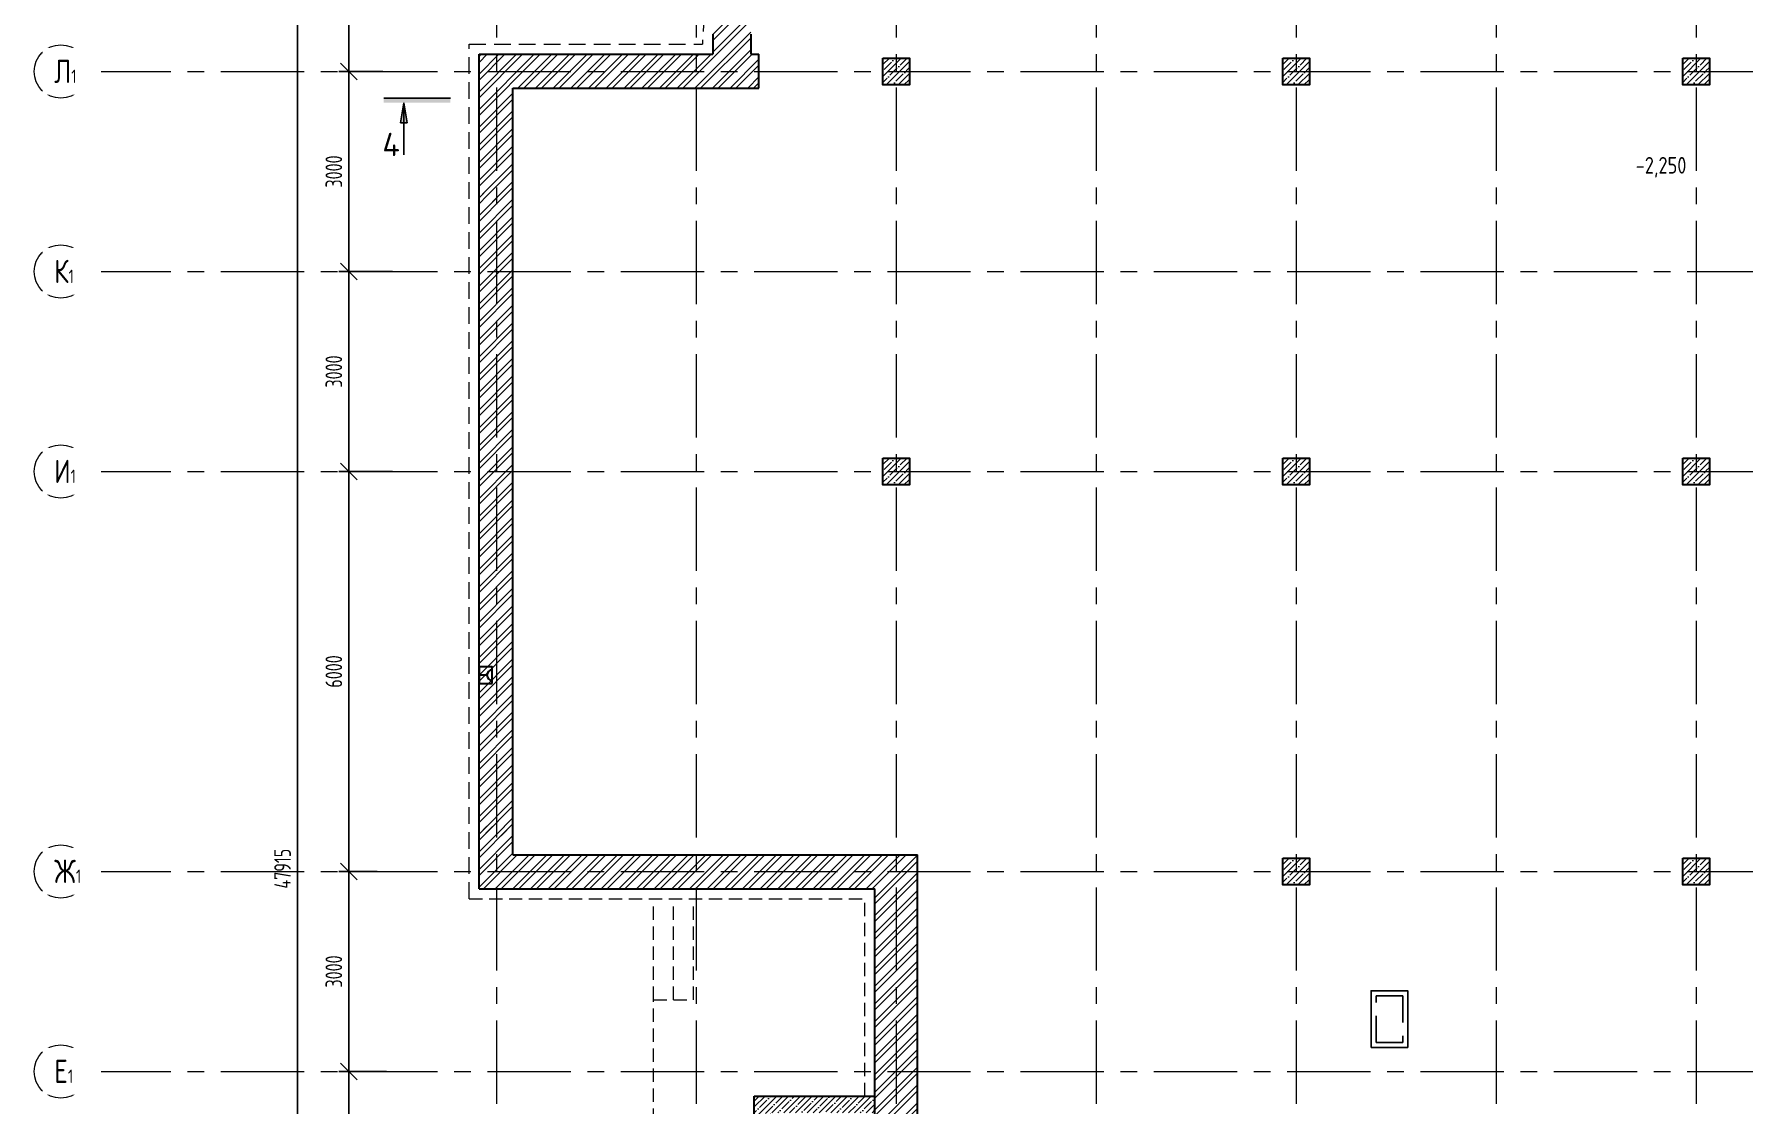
# Model space of a CAD drawing. Header units: millimetres. Extents: x -8417289 to 9420486, y 0 to 208205.
# Drawn here: x -360106 to -334456, y 103101 to 119161 of the extents above; entities that cross this region are included whole.
import ezdxf
from ezdxf import colors
from ezdxf.entities.mleader import LeaderData, LeaderLine
from ezdxf.math import Vec2, Vec3

# ---------------------------------------------------------------- set-up
doc = ezdxf.new("R2010")
doc.units = ezdxf.units.MM
doc.header["$MEASUREMENT"] = 0
for name, pattern in [('ADSK_Штриховая_ш2 п1', [3, 2, -1]), ('CENTER', [2, 1.25, -0.25, 0.25, -0.25]), ('HIDDEN', [6, 4, -2]), ('TRATTEGGIATA', [0.75, 0.5, -0.25])]:
    doc.linetypes.add(name, pattern=pattern)
doc.layers.get('0').update_dxf_attribs({"color": 250, "lineweight": 9})
for name, color, linetype, lineweight in [('АР_Колонны', 250, 'Continuous', 30), ('АР_Колонны Штрих', 250, 'Continuous', 5), ('АР_МосжилНии_Стены', 127, 'Continuous', 30), ('АР_Оси', 195, 'Continuous', 9), ('АР_Оси размеры', 164, 'Continuous', 9), ('АР_Отметки', 250, 'Continuous', 15), ('АР_Разрезы', 175, 'Continuous', 9), ('АР_тонкая линия', 250, 'Continuous', 0), ('АР_Штриховка кирпич', 250, 'Continuous', 9), ('АР_Штриховка монолит', 250, 'Continuous', 9), ('Подвал', 250, 'Continuous', 30)]:
    doc.layers.add(name, color=color, linetype=linetype, lineweight=lineweight)
for name, color, linetype in [('М_проемы ОВ нч', 210, 'Continuous'), ('М_шахты ОВ-АР', 10, 'Continuous'), ('Тонкая', 7, 'Continuous')]:
    doc.layers.add(name, color=color, linetype=linetype)
doc.styles.add('ISOCPEUR', font='isocpeur.TTF', dxfattribs={"width": 0.7})
doc.styles.add('METRO-STYLE', font='isocpeur.TTF', dxfattribs={"width": 0.9, "oblique": 15})
doc.styles.add('ГОСТ 2.304', font='isocpeur.TTF', dxfattribs={"width": 0.7})
doc.dimstyles.new('СПДС', dxfattribs={"dimscale": 100, "dimtxt": 2.5, "dimasz": 2.5, "dimexe": 1.5, "dimexo": 0, "dimgap": 1, "dimtad": 1, "dimdec": 0, "dimrnd": 1, "dimtxsty": 'ГОСТ 2.304', "dimblk": 'OBLIQUE', "dimcen": 2.5, "dimdle": 1.5, "dimadec": 0, "dimazin": 2, "dimtfac": 0.75, "dimtdec": 0, "dimtmove": 1, "dimatfit": 3, "dimfxl": 1, "dimtolj": 1, "dimarcsym": 1})

# ---------------------------------------------------------------- blocks, each defined once
blk = doc.blocks.new('_Oblique')
at = {"color": 0, "linetype": 'ByBlock', "lineweight": -2}
blk.add_line((-0.5, -0.5), (0.5, 0.5), dxfattribs=at)
blk = doc.blocks.new('*D544')
at = {"layer": 'АР_Оси размеры', "color": 0, "lineweight": -2, "ltscale": 100, "transparency": 16777216}
for p, q in [((-355385, 100451), (-355385, 103751)), ((-354961, 103601), (-355535, 103601)), ((-354822, 100601), (-355535, 100601))]:
    blk.add_line(p, q, dxfattribs=at)
at = {"layer": 'АР_Оси размеры', "color": 0, "lineweight": -2, "ltscale": 100, "transparency": 16777216, "xscale": 250, "yscale": 250, "zscale": 250}
for p, rotation in [((-355385, 103601), 90), ((-355385, 100601), 270)]:
    blk.add_blockref('_Oblique', p, dxfattribs=dict(at, rotation=rotation))
at = {"layer": 'АР_Оси размеры', "color": 0, "ltscale": 100, "transparency": 16777216, "insert": (-355610, 102101), "char_height": 250, "attachment_point": 5, "rotation": 90, "style": 'ГОСТ 2.304'}
blk.add_mtext('\\A1;3000', dxfattribs=at)
blk = doc.blocks.new('*D545')
at = {"layer": 'АР_Оси размеры', "color": 0, "lineweight": -2, "ltscale": 100, "transparency": 16777216}
for p, q in [((-355385, 103451), (-355385, 106751)), ((-354961, 106601), (-355535, 106601)), ((-354822, 103601), (-355535, 103601))]:
    blk.add_line(p, q, dxfattribs=at)
at = {"layer": 'АР_Оси размеры', "color": 0, "lineweight": -2, "ltscale": 100, "transparency": 16777216, "xscale": 250, "yscale": 250, "zscale": 250}
for p, rotation in [((-355385, 106601), 90), ((-355385, 103601), 270)]:
    blk.add_blockref('_Oblique', p, dxfattribs=dict(at, rotation=rotation))
at = {"layer": 'АР_Оси размеры', "color": 0, "ltscale": 100, "transparency": 16777216, "insert": (-355610, 105101), "char_height": 250, "attachment_point": 5, "rotation": 90, "style": 'ГОСТ 2.304'}
blk.add_mtext('\\A1;3000', dxfattribs=at)
blk = doc.blocks.new('*D546')
at = {"layer": 'АР_Оси размеры', "color": 0, "lineweight": -2, "ltscale": 100, "transparency": 16777216}
for p, q in [((-355385, 106451), (-355385, 112751)), ((-354730, 112601), (-355535, 112601)), ((-354961, 106601), (-355535, 106601))]:
    blk.add_line(p, q, dxfattribs=at)
at = {"layer": 'АР_Оси размеры', "color": 0, "lineweight": -2, "ltscale": 100, "transparency": 16777216, "xscale": 250, "yscale": 250, "zscale": 250}
for p, rotation in [((-355385, 112601), 90), ((-355385, 106601), 270)]:
    blk.add_blockref('_Oblique', p, dxfattribs=dict(at, rotation=rotation))
at = {"layer": 'АР_Оси размеры', "color": 0, "ltscale": 100, "transparency": 16777216, "insert": (-355610, 109601), "char_height": 250, "attachment_point": 5, "rotation": 90, "style": 'ГОСТ 2.304'}
blk.add_mtext('\\A1;6000', dxfattribs=at)
blk = doc.blocks.new('*D547')
at = {"layer": 'АР_Оси размеры', "color": 0, "lineweight": -2, "ltscale": 100, "transparency": 16777216}
for p, q in [((-355385, 112451), (-355385, 115751)), ((-354873, 115601), (-355535, 115601)), ((-354730, 112601), (-355535, 112601))]:
    blk.add_line(p, q, dxfattribs=at)
at = {"layer": 'АР_Оси размеры', "color": 0, "lineweight": -2, "ltscale": 100, "transparency": 16777216, "xscale": 250, "yscale": 250, "zscale": 250}
for p, rotation in [((-355385, 115601), 90), ((-355385, 112601), 270)]:
    blk.add_blockref('_Oblique', p, dxfattribs=dict(at, rotation=rotation))
at = {"layer": 'АР_Оси размеры', "color": 0, "ltscale": 100, "transparency": 16777216, "insert": (-355610, 114101), "char_height": 250, "attachment_point": 5, "rotation": 90, "style": 'ГОСТ 2.304'}
blk.add_mtext('\\A1;3000', dxfattribs=at)
blk = doc.blocks.new('*D548')
at = {"layer": 'АР_Оси размеры', "color": 0, "lineweight": -2, "ltscale": 100, "transparency": 16777216}
for p, q in [((-354873, 118601), (-355535, 118601)), ((-355385, 115451), (-355385, 118751)), ((-354730, 115601), (-355535, 115601))]:
    blk.add_line(p, q, dxfattribs=at)
at = {"layer": 'АР_Оси размеры', "color": 0, "lineweight": -2, "ltscale": 100, "transparency": 16777216, "xscale": 250, "yscale": 250, "zscale": 250}
for p, rotation in [((-355385, 118601), 90), ((-355385, 115601), 270)]:
    blk.add_blockref('_Oblique', p, dxfattribs=dict(at, rotation=rotation))
at = {"layer": 'АР_Оси размеры', "color": 0, "ltscale": 100, "transparency": 16777216, "insert": (-355610, 117101), "char_height": 250, "attachment_point": 5, "rotation": 90, "style": 'ГОСТ 2.304'}
blk.add_mtext('\\A1;3000', dxfattribs=at)
blk = doc.blocks.new('*D549')
at = {"layer": 'АР_Оси размеры', "color": 0, "lineweight": -2, "ltscale": 100, "transparency": 16777216}
for p, q in [((-354725, 121601), (-355535, 121601)), ((-355385, 118451), (-355385, 121751)), ((-354873, 118601), (-355535, 118601))]:
    blk.add_line(p, q, dxfattribs=at)
at = {"layer": 'АР_Оси размеры', "color": 0, "lineweight": -2, "ltscale": 100, "transparency": 16777216, "xscale": 250, "yscale": 250, "zscale": 250}
for p, rotation in [((-355385, 121601), 90), ((-355385, 118601), 270)]:
    blk.add_blockref('_Oblique', p, dxfattribs=dict(at, rotation=rotation))
at = {"layer": 'АР_Оси размеры', "color": 0, "ltscale": 100, "transparency": 16777216, "insert": (-355610, 120101), "char_height": 250, "attachment_point": 5, "rotation": 90, "style": 'ГОСТ 2.304'}
blk.add_mtext('\\A1;3000', dxfattribs=at)
blk = doc.blocks.new('*D554')
at = {"layer": 'АР_Оси размеры', "color": 0, "lineweight": -2, "ltscale": 100, "transparency": 16777216}
for p, q in [((-356211, 130601), (-356005, 130601)), ((-356155, 130751), (-356155, 82536)), ((-356211, 82686), (-356005, 82686))]:
    blk.add_line(p, q, dxfattribs=at)
at = {"layer": 'АР_Оси размеры', "color": 0, "lineweight": -2, "ltscale": 100, "transparency": 16777216, "xscale": 250, "yscale": 250, "zscale": 250}
for p, rotation in [((-356155, 130601), 90), ((-356155, 82686), 270)]:
    blk.add_blockref('_Oblique', p, dxfattribs=dict(at, rotation=rotation))
at = {"layer": 'АР_Оси размеры', "color": 0, "ltscale": 100, "transparency": 16777216, "insert": (-356380, 106643), "char_height": 250, "attachment_point": 5, "rotation": 90, "style": 'ГОСТ 2.304'}
blk.add_mtext('\\A1;47915', dxfattribs=at)
blk = doc.blocks.new('A$C60573c2e')
at = {"layer": 'АР_Разрезы', "ltscale": 100}
h = blk.add_hatch(color=5, dxfattribs=at)
h.dxf.hatch_style = 1
h.paths.add_polyline_path([(-689, -12469), (-689, -12399), (-1689, -12399), (-1689, -12469)])
h.paths.add_polyline_path([(-1339, -12769), (-1389, -12469), (-1389, -12769)])
h.paths.add_polyline_path([(-1389, -12769), (-1389, -12469), (-1440, -12769)])
at = {"layer": 'АР_Разрезы', "color": 5, "lineweight": 25, "ltscale": 100}
for p, q in [((-689, -12399, -2792), (-1689, -12399, -2792)), ((-1440, -12769, -2792), (-1389, -12469, -2792)), ((-1389, -12469, -2792), (-1339, -12769, -2792)), ((-1339, -12769, -2792), (-1440, -12769, -2792))]:
    blk.add_line(p, q, dxfattribs=at)
at = {"layer": 'АР_Разрезы', "color": 5, "lineweight": 25, "ltscale": 100, "elevation": -2792}
blk.add_lwpolyline([(-1389, -12469), (-1389, -13252)], dxfattribs=at)
at = {"layer": 'АР_Разрезы', "color": 5, "lineweight": 25, "ltscale": 100, "insert": (-1710, -12919, -2792), "char_height": 350, "width": 583.33, "attachment_point": 1, "style": 'METRO-STYLE'}
blk.add_mtext('{\\Q0;\\W1;4}', dxfattribs=at)
blk = doc.blocks.new('_DotSmall')
at = {"color": 0, "linetype": 'ByBlock', "const_width": 0.5}
blk.add_lwpolyline([(-0.0625, 0, 1), (0.0625, 0, 1)], format="xyb", close=True, dxfattribs=at)
blk = doc.blocks.new('ВВПС700_400')
at = {"linetype": 'ByBlock'}
for p, q in [((-3.5, 2), (3.5, 2)), ((-3.5, -2), (-3.5, 2)), ((3.5, 2), (3.5, -2)), ((3.5, -2), (-3.5, -2))]:
    blk.add_line(p, q, dxfattribs=at)

msp = doc.modelspace()

# ---------------------------------------------------------------- hatches: boundary and pattern name
at = {"layer": 'АР_Колонны Штрих', "ltscale": 100}
h = msp.add_hatch(dxfattribs=at)
h.set_pattern_fill('ANSI35', color=256, scale=500)
h.set_pattern_definition([(45, (-1304424.17, 158672.16), (-88.388348, 88.388348), []), (45, (-1304335.78, 158672.16), (-88.388348, 88.388348), [156.25, -31.25, 0, -31.25])])
h.paths.add_polyline_path([(-346972.1, 118800.7), (-347372.1, 118800.7), (-347372.1, 118400.7), (-346972.1, 118400.7)])
h = msp.add_hatch(dxfattribs=at)
h.set_pattern_fill('ANSI35', color=256, scale=500)
h.set_pattern_definition([(45, (-1298424.17, 158672.16), (-88.388348, 88.388348), []), (45, (-1298335.78, 158672.16), (-88.388348, 88.388348), [156.25, -31.25, 0, -31.25])])
h.paths.add_polyline_path([(-340972.1, 118800.7), (-341372.1, 118800.7), (-341372.1, 118400.7), (-340972.1, 118400.7)])
h = msp.add_hatch(dxfattribs=at)
h.set_pattern_fill('ANSI35', color=256, scale=500)
h.set_pattern_definition([(45, (-1292424.17, 158672.16), (-88.388348, 88.388348), []), (45, (-1292335.78, 158672.16), (-88.388348, 88.388348), [156.25, -31.25, 0, -31.25])])
h.paths.add_polyline_path([(-334972.1, 118800.7), (-335372.1, 118800.7), (-335372.1, 118400.7), (-334972.1, 118400.7)])
h = msp.add_hatch(dxfattribs=at)
h.set_pattern_fill('ANSI35', color=256, scale=500)
h.set_pattern_definition([(45, (-1304424.17, 152672.16), (-88.388348, 88.388348), []), (45, (-1304335.78, 152672.16), (-88.388348, 88.388348), [156.25, -31.25, 0, -31.25])])
h.paths.add_polyline_path([(-346972.1, 112800.7), (-347372.1, 112800.7), (-347372.1, 112400.7), (-346972.1, 112400.7)])
h = msp.add_hatch(dxfattribs=at)
h.set_pattern_fill('ANSI35', color=256, scale=500)
h.set_pattern_definition([(45, (-1298424.17, 152672.16), (-88.388348, 88.388348), []), (45, (-1298335.78, 152672.16), (-88.388348, 88.388348), [156.25, -31.25, 0, -31.25])])
h.paths.add_polyline_path([(-340972.1, 112800.7), (-341372.1, 112800.7), (-341372.1, 112400.7), (-340972.1, 112400.7)])
h = msp.add_hatch(dxfattribs=at)
h.set_pattern_fill('ANSI35', color=256, scale=500)
h.set_pattern_definition([(45, (-1292424.17, 152672.16), (-88.388348, 88.388348), []), (45, (-1292335.78, 152672.16), (-88.388348, 88.388348), [156.25, -31.25, 0, -31.25])])
h.paths.add_polyline_path([(-334972.1, 112800.7), (-335372.1, 112800.7), (-335372.1, 112400.7), (-334972.1, 112400.7)])
h = msp.add_hatch(dxfattribs=at)
h.set_pattern_fill('ANSI35', color=256, scale=500)
h.set_pattern_definition([(45, (-1298424.17, 146672.16), (-88.388348, 88.388348), []), (45, (-1298335.78, 146672.16), (-88.388348, 88.388348), [156.25, -31.25, 0, -31.25])])
h.paths.add_polyline_path([(-340972.1, 106800.7), (-341372.1, 106800.7), (-341372.1, 106400.7), (-340972.1, 106400.7)])
h = msp.add_hatch(dxfattribs=at)
h.set_pattern_fill('ANSI35', color=256, scale=500)
h.set_pattern_definition([(45, (-1292424.17, 146672.16), (-88.388348, 88.388348), []), (45, (-1292335.78, 146672.16), (-88.388348, 88.388348), [156.25, -31.25, 0, -31.25])])
h.paths.add_polyline_path([(-334972.1, 106800.7), (-335372.1, 106800.7), (-335372.1, 106400.7), (-334972.1, 106400.7)])
at = {"layer": 'АР_Штриховка кирпич', "ltscale": 100}
h = msp.add_hatch(dxfattribs=at)
h.set_pattern_fill('ANSI32', color=256, scale=500)
h.paths.add_polyline_path([(-347172.1, 124324.5), (-347174, 124322.6), (-347452.2, 124600.7), (-347174, 124888.2), (-346891.2, 124605.4)], flags=16)
edge = h.paths.add_edge_path()
edge.add_line((-349232.1, 118860.7), (-349355.4, 118860.7))
edge.add_line((-349355.4, 118860.7), (-349355.4, 119160.7))
edge.add_arc((-341163.9, 118592.5), 8211.2, 93.96796, 176.03204, ccw=False)
edge.add_line((-341732.1, 126784), (-341732.1, 127350.9))
edge.add_arc((-341172.1, 118600.8), 8768, 93.66159, 123.74508)
edge.add_arc((-341172.1, 118600.7), 8768.1, 123.74482, 152.84496)
edge.add_arc((-341172.1, 118600.7), 8768.1, 152.84496, 176.33816)
edge.add_line((-349922.3, 119160.7), (-349922.3, 118860.7))
edge.add_line((-349922.3, 118860.7), (-353432.1, 118860.8))
edge.add_line((-353432.1, 118860.8), (-353432.1, 116760))
edge.add_line((-353432.1, 116760), (-353313.2, 116760))
edge.add_line((-353313.2, 116760), (-353313.2, 116644.1))
edge.add_line((-353313.2, 116644.1), (-352922.1, 116644.1))
edge.add_line((-352922.1, 116644.1), (-352922.1, 118350.7))
edge.add_line((-352922.1, 118350.7), (-349232.1, 118350.4))
edge.add_line((-349232.1, 118350.4), (-349232.1, 118860.7))
h = msp.add_hatch(dxfattribs=at)
h.set_pattern_fill('ANSI32', color=256, scale=500)
h.paths.add_polyline_path([(-352922.1, 116711), (-353313.2, 116711), (-353313.2, 116776), (-353432.1, 116776), (-353432.1, 107137.3), (-352922.1, 107137.3)])
h = msp.add_hatch(dxfattribs=at)
h.set_pattern_fill('ANSI32', color=256, scale=500)
h.paths.add_polyline_path([(-352922.1, 107275.7), (-353313.2, 107275.7), (-353313.2, 107340.7), (-353432.1, 107340.7), (-353432.1, 106340.7), (-347492.2, 106340.7), (-346852.2, 106850.7), (-352922.1, 106850.7)])
h = msp.add_hatch(dxfattribs=at)
h.set_pattern_fill('ANSI32', color=256, scale=500)
h.paths.add_polyline_path([(-347492.2, 102840.4), (-346852.1, 102840.4), (-346852.1, 106850.7), (-347492.2, 106340.7)])
h.paths.add_polyline_path([(-347492.1, 89148.6), (-346852.1, 89148.6), (-346852.1, 101675.4), (-347492.2, 101675.4)])
h.paths.add_polyline_path([(-346852.1, 87938.6), (-347492.1, 87938.6), (-347492.1, 83698.5), (-346852.1, 83698.5)])
at = {"layer": 'АР_Штриховка монолит', "ltscale": 100}
h = msp.add_hatch(dxfattribs=at)
h.set_pattern_fill('ANSI35', color=256, scale=500)
h.paths.add_polyline_path([(-349302.2, 99263.7), (-349052.2, 99158.7), (-349052.2, 102980.3), (-347492.2, 102980.3), (-347492.2, 103230.3), (-349302.2, 103230.3)])

# ---------------------------------------------------------------- linework, layer by layer
at = {"linetype": 'TRATTEGGIATA', "ltscale": 500}
for p, q in [((-353582.1, 106190.7), (-353582.1, 119010.7)), ((-353582.1, 119010.7), (-350080.8, 119010.7))]:
    msp.add_line(p, q, dxfattribs=at)
msp.add_arc((-341172.1, 118600.7), 8918.1, 92.63503, 177.36497, dxfattribs=at)
at = {"layer": 'АР_Колонны', "ltscale": 100}
for points in [[(-347372.1, 118800.7), (-346972.1, 118800.7), (-346972.1, 118400.7), (-347372.1, 118400.7)], [(-341372.1, 118800.7), (-340972.1, 118800.7), (-340972.1, 118400.7), (-341372.1, 118400.7)], [(-335372.1, 118800.7), (-334972.1, 118800.7), (-334972.1, 118400.7), (-335372.1, 118400.7)], [(-347372.1, 112800.7), (-346972.1, 112800.7), (-346972.1, 112400.7), (-347372.1, 112400.7)], [(-341372.1, 112800.7), (-340972.1, 112800.7), (-340972.1, 112400.7), (-341372.1, 112400.7)], [(-335372.1, 112800.7), (-334972.1, 112800.7), (-334972.1, 112400.7), (-335372.1, 112400.7)], [(-341372.1, 106800.7), (-340972.1, 106800.7), (-340972.1, 106400.7), (-341372.1, 106400.7)], [(-335372.1, 106800.7), (-334972.1, 106800.7), (-334972.1, 106400.7), (-335372.1, 106400.7)]]:
    msp.add_lwpolyline(points, close=True, dxfattribs=at)
at = {"layer": 'АР_МосжилНии_Стены', "ltscale": 100}
for p, q in [((-353432.1, 116499), (-353432.1, 118860.7)), ((-353432.1, 118860.7), (-349922.3, 118860.7)), ((-349355.4, 118860.7), (-349232.1, 118860.7)), ((-349232.1, 118350.7), (-349232.1, 118860.7)), ((-352922.1, 116564), (-352922.1, 118350.7)), ((-352922.1, 118350.7), (-349232.1, 118350.7)), ((-353432.1, 107095.2), (-353432.1, 116776)), ((-352922.1, 107160.2), (-352922.1, 116711)), ((-353432.1, 106340.7), (-353432.1, 107340.7)), ((-352922.1, 106850.7), (-352922.1, 107275.7)), ((-352922.1, 106850.7), (-346852.2, 106850.7)), ((-346852.2, 102840.4), (-346852.2, 106850.7)), ((-353432.1, 106340.7), (-347492.2, 106340.7)), ((-347492.2, 102840.4), (-347492.2, 106340.7)), ((-349302.2, 99263.7), (-349302.2, 103230.3, 0.4)), ((-349302.2, 103230.3, 0.4), (-347492.2, 103230.3, 0.4))]:
    msp.add_line(p, q, dxfattribs=at)
for points in [[(-349922.3, 119160.7), (-349922.3, 118860.7)], [(-349355.4, 119160.7), (-349355.4, 118860.7)]]:
    msp.add_lwpolyline(points, dxfattribs=at)
msp.add_lwpolyline([(-353232.5, 109420.7), (-353232.5, 109671), (-353432.1, 109671), (-353432.1, 109420.7)], close=True, dxfattribs=at)
at = {"layer": 'АР_Оси', "linetype": 'CENTER', "ltscale": 1000}
for p, q in [((-353172.1, 134363.2), (-353172.1, 78630.8)), ((-350172.1, 134363.2), (-350172.1, 78630.8)), ((-347172.1, 134363.2), (-347172.1, 78630.8)), ((-344172.1, 134363.2), (-344172.1, 78630.8)), ((-341172.1, 134363.2), (-341172.1, 78630.8)), ((-338172.1, 134363.2), (-338172.1, 78630.8)), ((-335172.1, 134363.2), (-335172.1, 78630.8)), ((-359305.8, 118600.7), (-276127.4, 118600.7)), ((-359305.8, 115600.7), (-276127.4, 115600.7)), ((-359305.8, 112600.7), (-276127.4, 112600.7)), ((-359305.8, 106600.7), (-276127.4, 106600.7)), ((-359305.8, 103600.7), (-276127.4, 103600.7))]:
    msp.add_line(p, q, dxfattribs=at)
at = {"layer": 'АР_Оси', "ltscale": 0.5}
for centre in [(-359705.8, 118600.7), (-359705.8, 115600.7), (-359705.8, 112600.7), (-359705.8, 106600.7), (-359705.8, 103600.7)]:
    msp.add_circle(centre, 400, dxfattribs=at)
at = {"layer": 'АР_тонкая линия', "linetype": 'ADSK_Штриховая_ш2 п1', "ltscale": 100}
for p in [(-353582.1, 106190.7), (-347642.2, 103230.3, 0.4)]:
    msp.add_line(p, (-347642.2, 106190.7, 0), dxfattribs=at)
for points in [[(-350814, 104676.2), (-350814, 106175.6)], [(-350814, 101345.4), (-350814, 104676.2), (-350212.9, 104676.2), (-350212.9, 106175.6)], [(-350513.4, 104676.2), (-350513.4, 106175.6)]]:
    msp.add_lwpolyline(points, dxfattribs=at)
at = {"layer": 'М_проемы ОВ нч', "color": 1, "linetype": 'ByBlock'}
msp.add_lwpolyline([(-340047.5, 103961.2), (-339497.6, 103961.2), (-339497.6, 104811.2), (-340047.5, 104811.2)], close=True, dxfattribs=at)
at = {"layer": 'Подвал', "ltscale": 100}
msp.add_line((-353313.2, 109545.9), (-353432.1, 109545.9), dxfattribs=at)
msp.add_arc((-353232.5, 109545.9), 80.7, 90, 270, dxfattribs=at)

# ---------------------------------------------------------------- block references
at = {"layer": 'М_шахты ОВ-АР', "linetype": 'HIDDEN', "xscale": 100, "yscale": 100, "zscale": 100, "rotation": 270}
msp.add_blockref('ВВПС700_400', (-339772.5, 104386.2), dxfattribs=at)
at = {"layer": 'Тонкая', "color": 31, "ltscale": 100, "true_color": 0xfecc66}
msp.add_blockref('A$C60573c2e', (-353172.1, 130600.7), dxfattribs=at)
msp.add_blockref('A$C60573c2e', (-353172.1, 130600.7), dxfattribs=at)

# ---------------------------------------------------------------- dimensions: what is measured, and where the dimension line sits
at = {"layer": 'АР_Оси размеры', "ltscale": 100}
for base, p1, p2, picture, middle in [((-356155.3, 82685.7), (-356211.1, 130600.7), (-356211.1, 82685.7), '*D554', (-356380.3, 106643.2)), ((-355384.8, 121600.7), (-354873.5, 118600.7), (-354725.3, 121600.7), '*D549', (-355609.8, 120100.7)), ((-355384.8, 118600.7), (-354730.5, 115600.7), (-354873.5, 118600.7), '*D548', (-355609.8, 117100.7)), ((-355384.8, 115600.7), (-354730.5, 112600.7), (-354873.5, 115600.7), '*D547', (-355609.8, 114100.7)), ((-355384.8, 112600.7), (-354961.3, 106600.7), (-354730.5, 112600.7), '*D546', (-355609.8, 109600.7)), ((-355384.8, 106600.7), (-354821.8, 103600.7), (-354961.3, 106600.7), '*D545', (-355609.8, 105100.7)), ((-355384.8, 103600.7), (-354821.8, 100600.7), (-354961.3, 103600.7), '*D544', (-355609.8, 102100.7))]:
    dim = msp.add_linear_dim(base=base, p1=p1, p2=p2, angle=90, dimstyle='СПДС', dxfattribs=at)
    dim.commit()
    dim.dimension.update_dxf_attribs({"geometry": picture, "text_midpoint": middle})

# ---------------------------------------------------------------- leaders
at = {"layer": 'АР_Отметки'}
ml = msp.add_multileader_mtext('Standard', dxfattribs=at)
ml.set_content('{\\W0.8;-2,250}', color=256, style='ISOCPEUR')
ml.set_leader_properties(color=256, linetype='Continuous', lineweight=-1)
ml.set_arrow_properties(name='DOTSMALL')
ml.build(insert=Vec2(0, 0))
ml.multileader.update_dxf_attribs({"has_text_frame": 1, "text_left_attachment_type": 4, "text_right_attachment_type": 4, "dogleg_length": 100, "arrow_head_size": 180})
ctx = ml.context
ctx.base_point, ctx.char_height, ctx.arrow_head_size, ctx.landing_gap_size, ctx.plane_origin = Vec3(-336127.5, 116985.9, 0), 250, 180, 50, Vec3(-337174, 115928.8, 0)
ctx.left_attachment, ctx.right_attachment = 4, 4
notes = []
notes.append((ctx, [(0, (0, 0, 0), (0, 0), (1, 0), 1, [])]))
ctx.mtext.insert, ctx.mtext.width, ctx.mtext.defined_height, ctx.mtext.line_spacing_style, ctx.mtext.flow_direction = Vec3(-336077.5, 117319.2, 0), 769.989, 343.9, 2, 5
for ctx, leaders in notes:
    for number, flags, end, landing, length, lines in leaders:
        leader = LeaderData()
        leader.index, (leader.has_last_leader_line, leader.has_dogleg_vector, leader.attachment_direction) = number, flags
        leader.last_leader_point, leader.dogleg_vector, leader.dogleg_length = Vec3(end), Vec3(landing), length
        for number, points, colour, breaks in lines:
            line = LeaderLine()
            line.index, line.vertices, line.color, line.breaks = number, Vec3.list(points), colors.encode_raw_color(colour), breaks
            leader.lines.append(line)
        ctx.leaders.append(leader)

# ---------------------------------------------------------------- next in the draw order: texts
at = {"layer": 'АР_Оси', "char_height": 350, "width": 528.82, "attachment_point": 1, "line_spacing_factor": 1.149209, "style": 'ГОСТ 2.304', "bg_fill": 2}
for s, insert in [('{\\W0.8;Л\\H0.57143x;1}', (-359805.6, 118778.5)), ('{\\W0.8;К\\H0.57143x;1}', (-359805.6, 115778.5)), ('{\\W0.8;И\\H0.57143x;1}', (-359805.6, 112778.5)), ('{\\W0.8;Ж\\H0.57143x;1}', (-359805.6, 106778.5)), ('{\\W0.8;Е\\H0.57143x;1}', (-359805.6, 103778.5))]:
    msp.add_mtext(s, dxfattribs=dict(at, insert=insert))

doc.saveas('drawing.dxf')
